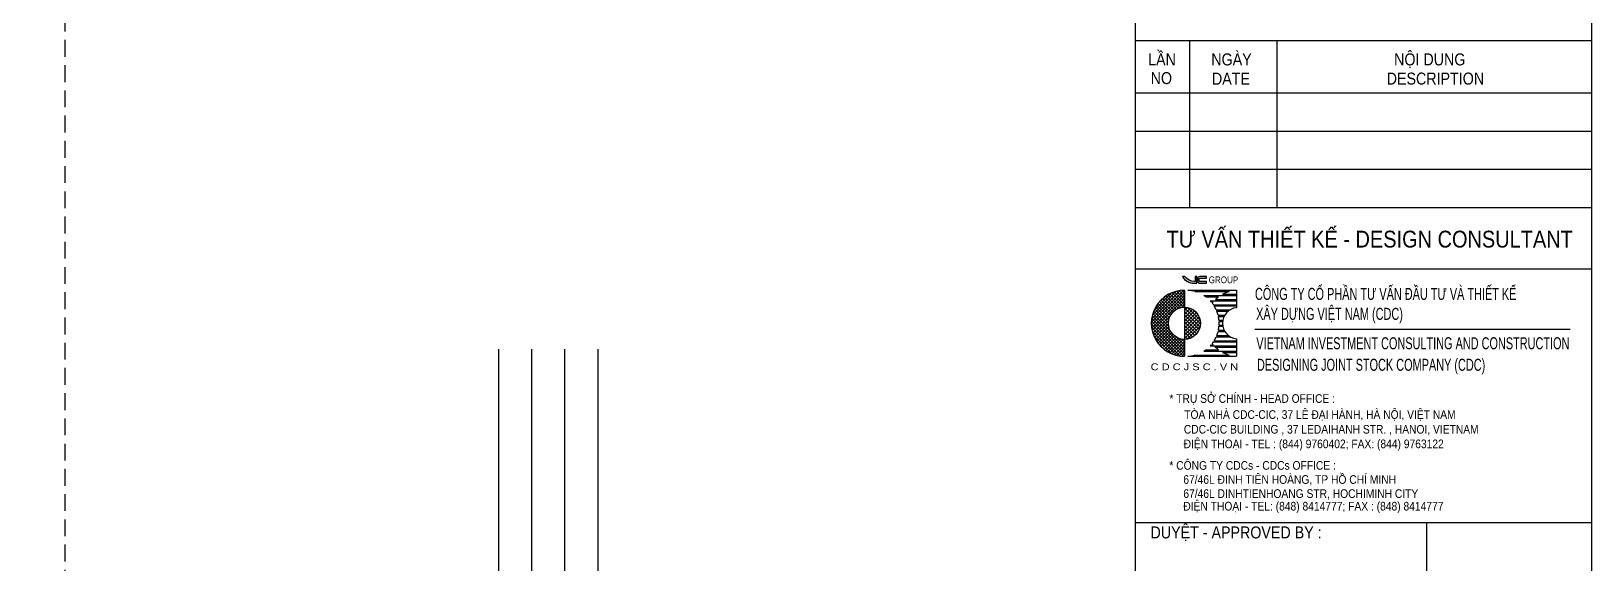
# Model space of a CAD drawing. Extents: x 71 to 2424299, y -14 to 1061502.
# Drawn here: x 1209357 to 1217481, y 492205 to 494969 of the extents above; entities that cross this region are included whole.
import ezdxf
from ezdxf.enums import TextEntityAlignment as Align

# ---------------------------------------------------------------- set-up
doc = ezdxf.new("R2010")
doc.units = 0
doc.header["$LTSCALE"] = 1000
doc.header["$MEASUREMENT"] = 0
doc.linetypes.add('HIDDEN', pattern=[0.375, 0.25, -0.125])
doc.layers.get('0').update_dxf_attribs({"linetype": 'CONTINUOUS'})
for name, color, linetype in [('CDC -TEXT KHUNG', 7, 'CONTINUOUS'), ('CDC-KHUNGTEN', 7, 'CONTINUOUS'), ('CDC.03.BORDER', 3, 'CONTINUOUS'), ('CDC.04.HIDDEN', 8, 'HIDDEN'), ('CDC.05.STEEL', 4, 'CONTINUOUS')]:
    doc.layers.add(name, color=color, linetype=linetype)
doc.styles.add('KT CDC', font='arial.ttf', dxfattribs={"width": 0.85, "height": 200})

# ---------------------------------------------------------------- blocks, each defined once
blk = doc.blocks.new('LOGOmoi')
at = {"layer": 'CDC -TEXT KHUNG'}
h = blk.add_hatch(dxfattribs=at)
h.set_pattern_fill('ANSI37', color=102, scale=2.293939, angle=360, style=0)
h.set_pattern_definition([(45, (-2844.4439, 636.61023), (-0.178426552, 0.178426553), []), (135, (-2844.4439, 636.61023), (-0.178426552, -0.178426553), [])])
edge = h.paths.add_edge_path()
edge.add_arc((0.02, 0), 1.87, 90, 270)
edge.add_line((0.02, -1.88), (0.02, -3.84))
edge.add_line((0.02, -3.84), (-0.17, -3.84))
edge.add_line((-0.17, -3.84), (-0.36, -3.83))
edge.add_line((-0.36, -3.83), (-0.55, -3.8))
edge.add_line((-0.55, -3.8), (-0.73, -3.77))
edge.add_line((-0.73, -3.77), (-0.92, -3.73))
edge.add_line((-0.92, -3.73), (-1.1, -3.68))
edge.add_line((-1.1, -3.68), (-1.28, -3.62))
edge.add_line((-1.28, -3.62), (-1.45, -3.55))
edge.add_line((-1.45, -3.55), (-1.63, -3.48))
edge.add_line((-1.63, -3.48), (-1.79, -3.39))
edge.add_line((-1.79, -3.39), (-1.96, -3.3))
edge.add_line((-1.96, -3.3), (-2.12, -3.2))
edge.add_line((-2.12, -3.2), (-2.27, -3.09))
edge.add_line((-2.27, -3.09), (-2.42, -2.97))
edge.add_line((-2.42, -2.97), (-2.56, -2.85))
edge.add_line((-2.56, -2.85), (-2.7, -2.72))
edge.add_line((-2.7, -2.72), (-2.83, -2.58))
edge.add_line((-2.83, -2.58), (-2.95, -2.44))
edge.add_line((-2.95, -2.44), (-3.07, -2.29))
edge.add_line((-3.07, -2.29), (-3.18, -2.14))
edge.add_line((-3.18, -2.14), (-3.28, -1.98))
edge.add_line((-3.28, -1.98), (-3.37, -1.81))
edge.add_line((-3.37, -1.81), (-3.46, -1.64))
edge.add_line((-3.46, -1.64), (-3.53, -1.47))
edge.add_line((-3.53, -1.47), (-3.6, -1.3))
edge.add_line((-3.6, -1.3), (-3.66, -1.12))
edge.add_line((-3.66, -1.12), (-3.71, -0.93))
edge.add_line((-3.71, -0.93), (-3.75, -0.75))
edge.add_line((-3.75, -0.75), (-3.79, -0.56))
edge.add_line((-3.79, -0.56), (-3.81, -0.38))
edge.add_line((-3.81, -0.38), (-3.82, -0.19))
edge.add_line((-3.82, -0.19), (-3.83, 0))
edge.add_line((-3.83, 0), (-3.82, 0.19))
edge.add_line((-3.82, 0.19), (-3.81, 0.38))
edge.add_line((-3.81, 0.38), (-3.79, 0.56))
edge.add_line((-3.79, 0.56), (-3.75, 0.75))
edge.add_line((-3.75, 0.75), (-3.71, 0.93))
edge.add_line((-3.71, 0.93), (-3.66, 1.12))
edge.add_line((-3.66, 1.12), (-3.6, 1.3))
edge.add_line((-3.6, 1.3), (-3.53, 1.47))
edge.add_line((-3.53, 1.47), (-3.46, 1.64))
edge.add_line((-3.46, 1.64), (-3.37, 1.81))
edge.add_line((-3.37, 1.81), (-3.28, 1.98))
edge.add_line((-3.28, 1.98), (-3.18, 2.14))
edge.add_line((-3.18, 2.14), (-3.07, 2.29))
edge.add_line((-3.07, 2.29), (-2.95, 2.44))
edge.add_line((-2.95, 2.44), (-2.83, 2.58))
edge.add_line((-2.83, 2.58), (-2.7, 2.72))
edge.add_line((-2.7, 2.72), (-2.56, 2.85))
edge.add_line((-2.56, 2.85), (-2.42, 2.97))
edge.add_line((-2.42, 2.97), (-2.27, 3.09))
edge.add_line((-2.27, 3.09), (-2.12, 3.2))
edge.add_line((-2.12, 3.2), (-1.96, 3.3))
edge.add_line((-1.96, 3.3), (-1.79, 3.39))
edge.add_line((-1.79, 3.39), (-1.63, 3.48))
edge.add_line((-1.63, 3.48), (-1.45, 3.55))
edge.add_line((-1.45, 3.55), (-1.28, 3.62))
edge.add_line((-1.28, 3.62), (-1.1, 3.68))
edge.add_line((-1.1, 3.68), (-0.92, 3.73))
edge.add_line((-0.92, 3.73), (-0.73, 3.77))
edge.add_line((-0.73, 3.77), (-0.55, 3.8))
edge.add_line((-0.55, 3.8), (-0.36, 3.83))
edge.add_line((-0.36, 3.83), (-0.17, 3.84))
edge.add_line((-0.17, 3.84), (0.02, 3.84))
edge.add_line((0.02, 3.84), (0.02, 1.87))
h = blk.add_hatch(color=1, dxfattribs=at)
h.paths.add_polyline_path([(1.46, 5.45), (1.26, 5.45), (1.26, 4.88), (1.21, 4.88, -0.237912), (0.06, 5.45), (-0.2, 5.45, 0.272847), (1.14, 4.66), (1.46, 4.66)])
h.paths.add_polyline_path([(2.59, 5.45), (1.8, 5.45, 0.414214), (1.54, 5.2), (1.54, 4.92, 0.414214), (1.8, 4.66), (2.59, 4.66), (2.59, 4.87), (1.8, 4.87, -0.414214), (1.74, 4.92), (1.74, 5.2, -0.414214), (1.8, 5.25), (2.59, 5.25)])
h = blk.add_hatch(dxfattribs=at)
h.set_pattern_fill('ANSI37', color=1, scale=2.293939, angle=360, style=0)
h.set_pattern_definition([(45, (-486.53502, -144.21504), (-0.20275745, 0.20275745), []), (135, (-486.53502, -144.21504), (-0.20275745, -0.20275745), [])])
h.paths.add_polyline_path([(0.02, 1.87), (0.02, -1.81), (0.02, -1.88, 0.414214), (1.89, 0, 0.414214)])
at = {"layer": 'CDC -TEXT KHUNG', "color": 102}
for p, q in [((0.02, 3.84), (0.02, -1.81)), ((0.42, 3.85), (6.1, 3.85)), ((1.28, 3.7), (5.24, 3.7)), ((6.1, 3.85), (6.1, 1.81)), ((2.3, 3.24), (6.1, 3.24)), ((2.51, 3.09), (4.01, 3.09)), ((3.03, 2.63), (6.1, 2.63)), ((3.16, 2.49), (3.36, 2.49)), ((3.4, 2.17), (6.1, 2.17)), ((3.49, 2.03), (6.1, 2.03)), ((3.64, 2.78), (6.1, 2.78)), ((4.47, 3.39), (6.1, 3.39)), ((3.74, 1.57), (5.37, 1.57)), ((3.8, 1.42), (5.15, 1.42)), ((3.95, 0.96), (4.75, 0.96)), ((3.98, 0.81), (4.66, 0.81)), ((4.05, 0.35), (4.51, 0.35)), ((4.06, 0.2), (4.49, 0.2)), ((0.02, -1.81), (0.02, -3.84)), ((3.74, -1.57), (5.37, -1.57)), ((3.8, -1.42), (5.15, -1.42)), ((3.95, -0.96), (4.75, -0.96)), ((3.98, -0.81), (4.66, -0.81)), ((4.05, -0.35), (4.51, -0.35)), ((4.06, -0.2), (4.49, -0.2)), ((6.1, -1.79), (6.1, -3.84)), ((2.3, -3.24), (6.1, -3.24)), ((2.51, -3.09), (4.01, -3.09)), ((3.03, -2.63), (6.1, -2.63)), ((3.16, -2.49), (3.36, -2.49)), ((3.4, -2.17), (6.1, -2.17)), ((3.49, -2.03), (6.1, -2.03)), ((3.64, -2.78), (6.1, -2.78)), ((4.47, -3.39), (6.1, -3.39)), ((0.01, -3.84), (0.02, -3.84)), ((0.42, -3.84), (6.1, -3.84)), ((1.28, -3.7), (5.24, -3.7))]:
    blk.add_line(p, q, dxfattribs=at)
at = {"layer": 'CDC -TEXT KHUNG', "color": 1}
for points in [[(1.46, 5.45), (1.26, 5.45), (1.26, 4.88), (1.21, 4.88, -0.237912), (0.06, 5.45), (-0.2, 5.45, 0.272847), (1.14, 4.66), (1.46, 4.66)], [(2.59, 5.45), (1.8, 5.45, 0.414214), (1.54, 5.2), (1.54, 4.92, 0.414214), (1.8, 4.66), (2.59, 4.66), (2.59, 4.87), (1.8, 4.87, -0.414214), (1.74, 4.92), (1.74, 5.2, -0.414214), (1.8, 5.25), (2.59, 5.25)]]:
    blk.add_lwpolyline(points, format="xyb", close=True, dxfattribs=at)
at = {"layer": 'CDC -TEXT KHUNG', "color": 102}
blk.add_circle((0.02, 0), 1.87, dxfattribs=at)
blk.add_arc((0, 0), 3.85, 89.7449, 270.2551, dxfattribs=at)
at = {"layer": 'CDC -TEXT KHUNG', "color": 112}
blk.add_ellipse((0.22, 0), major_axis=(-2.72, 2.72), ratio=1, start_param=-1.064136, end_param=-0.838054, dxfattribs=at)
at = {"layer": 'CDC -TEXT KHUNG', "color": 102}
for centre, major_axis, start_param, end_param in [((6.3, 0), (2.72, 2.72), 1.064136, 1.278853), ((0.22, 0), (-2.72, 2.72), -1.423028, -1.355019), ((0.22, 0), (2.72, 2.72), 6.199614, 6.251308), ((6.3, 0), (-2.72, 2.72), 0.083571, 0.124553), ((0.22, 0), (-2.72, 2.72), 4.527318, 4.587836), ((0.22, 0), (-2.72, 2.72), 4.346177, 4.481253), ((6.3, 0), (-2.72, 2.72), -0.147768, -0.022458), ((0.22, 0), (-2.72, 2.72), 4.178765, 4.304301), ((0.22, 0), (2.72, 2.72), 5.589142, 5.7099), ((0.22, 0), (2.72, 2.72), 5.445131, 5.550443), ((6.27, 0.01), (1.28, 1.28), 0.884906, 3.827483), ((0.22, 0), (2.72, 2.72), 4.943525, 5.078601), ((0.22, 0), (-2.72, 2.72), 3.549681, 3.675216), ((0.22, 0), (-2.72, 2.72), 3.714878, 3.835636), ((0.22, 0), (-2.72, 2.72), 2.925816, 2.993825), ((0.22, 0), (-2.72, 2.72), 3.17347, 3.225164), ((0.22, 0), (2.72, 2.72), 4.836942, 4.89746), ((6.3, 0), (-2.72, 2.72), 1.446243, 1.487225), ((6.3, 0), (-2.72, 2.72), 1.538919, 1.718564), ((6.3, 0), (2.72, 2.72), 3.433536, 3.648253), ((0.22, 0.01), (2.72, 2.72), 3.979647, 4.205729)]:
    blk.add_ellipse(centre, major_axis=major_axis, ratio=1, start_param=start_param, end_param=end_param, dxfattribs=at)
at = {"layer": 'CDC -TEXT KHUNG', "color": 1, "style": 'KT CDC', "width": 0.85}
blk.add_text('GROUP', height=0.792, dxfattribs=at).set_placement((2.85, 4.67))
at = {"layer": 'CDC -TEXT KHUNG', "color": 102, "style": 'KT CDC', "width": 1.15}
blk.add_text('C D C J S C . V N', height=0.8, dxfattribs=at).set_placement((-3.92, -5.47))
blk = doc.blocks.new('34')
at = {"color": 4, "elevation": 0}
blk.add_lwpolyline([(1087304.3, 521742.8), (1107165, 521742.8), (1107165, 536023), (1087304.3, 536023)], close=True, dxfattribs=at)
at = {"layer": 'CDC -TEXT KHUNG', "color": 6}
blk.add_line((1105410.4, 528346.5), (1107052, 528346.5), dxfattribs=at)
at = {"layer": 'CDC-KHUNGTEN', "color": 4}
blk.add_line((1104790, 521742.8), (1104790, 536023), dxfattribs=at)
at = {"layer": 'CDC-KHUNGTEN', "color": 7}
for p, q in [((1107165, 521742.8), (1107165, 536023)), ((1107165, 529846.7), (1104790, 529846.7)), ((1105071.2, 529846.7), (1105071.2, 528977.9)), ((1105525.5, 529846.7), (1105525.5, 528977.9)), ((1107165, 529573.3), (1104790, 529573.3)), ((1107165, 529374.8), (1104790, 529374.8)), ((1107165, 529176.3), (1104790, 529176.3)), ((1107165, 528977.9), (1104790, 528977.9)), ((1107165, 528659.2), (1104790, 528659.2)), ((1107165, 527339.2), (1104790, 527339.2)), ((1106304.5, 527339.2), (1106304.5, 524560.7))]:
    blk.add_line(p, q, dxfattribs=at)
at = {"xscale": 44.63473104313016, "yscale": 44.63473104313016, "zscale": 44.63473104313016}
blk.add_blockref('LOGOmoi', (1105043.4, 528377.1), dxfattribs=at)
at = {"layer": 'CDC -TEXT KHUNG', "style": 'KT CDC', "width": 0.85}
for s, height, p in [('LẦN', 62.5, (1104855.4, 529718.5)), ('NGÀY', 62.5, (1105184.2, 529718.5)), ('NỘI DUNG', 62.5, (1106136, 529718.5)), ('NO', 62.5, (1104868.5, 529621.3)), ('DATE', 62.5, (1105187.6, 529618.1)), ('DESCRIPTION', 62.5, (1106097.3, 529618.7)), ('* TRỤ SỞ CHÍNH - HEAD OFFICE :', 45, (1104965.9, 527963.4)), ('TÒA NHÀ CDC-CIC, 37 LÊ ĐẠI HÀNH, HÀ NỘI, VIỆT NAM', 45, (1105043.1, 527880.1)), ('CDC-CIC BUILDING , 37 LEDAIHANH STR. , HANOI, VIETNAM', 45, (1105041.1, 527803.4)), ('ĐIỆN THOẠI - TEL : (844) 9760402; FAX: (844) 9763122', 45, (1105040.2, 527727.5)), ('* CÔNG TY CDCs - CDCs OFFICE :', 45, (1104965.9, 527615.4)), ('67/46L ĐINH TIÊN HOÀNG, TP HỒ CHÍ MINH', 45, (1105038.5, 527542.2)), ('ĐIỆN THOẠI - TEL: (848) 8414777; FAX : (848) 8414777', 45, (1105038.5, 527403.4)), ('67/46L DINHTIENHOANG STR, HOCHIMINH CITY', 45, (1105038.5, 527468.9)), ('DUYỆT - APPROVED BY :', 62.5, (1104867.8, 527258.2))]:
    blk.add_text(s, height=height, dxfattribs=at).set_placement(p)
at = {"layer": 'CDC -TEXT KHUNG', "color": 6, "style": 'KT CDC', "width": 0.85}
blk.add_text('TƯ VẤN THIẾT KẾ - DESIGN CONSULTANT', height=87.5, dxfattribs=at).set_placement((1106009, 528771.2), align=Align.CENTER)
at = {"layer": 'CDC -TEXT KHUNG', "color": 6, "style": 'KT CDC', "width": 0.65}
for s, p in [('CÔNG TY CỔ PHẦN TƯ VẤN ÐẦU TƯ VÀ THIẾT KẾ', (1105411.6, 528498.8)), ('XÂY DỰNG VIỆT NAM (CDC)', (1105417.5, 528395.1)), ('VIETNAM INVESTMENT CONSULTING AND CONSTRUCTION ', (1105418.5, 528242)), ('DESIGNING JOINT STOCK COMPANY (CDC)', (1105421.8, 528130.1))]:
    blk.add_text(s, height=62.5, dxfattribs=at).set_placement(p)

msp = doc.modelspace()

# ---------------------------------------------------------------- linework, layer by layer
at = {"layer": 'CDC.04.HIDDEN', "ltscale": 0.35}
msp.add_line((1209531.87, 501092.5), (1209531.87, 486817.5), dxfattribs=at)
at = {"layer": 'CDC.05.STEEL', "ltscale": 0.3}
for points in [[(1211590.33, 489640.53), (1211760.33, 489640.53, 0.4142136), (1211790.33, 489670.53), (1211790.33, 493315.53)], [(1211762.83, 489640.53), (1211932.83, 489640.53, 0.4142136), (1211962.83, 489670.53), (1211962.83, 493315.53)], [(1212335.33, 489640.53), (1212165.33, 489640.53, -0.4142136), (1212135.33, 489670.53), (1212135.33, 493315.53)], [(1212507.83, 489640.53), (1212337.83, 489640.53, -0.4142136), (1212307.83, 489670.53), (1212307.83, 493315.53)]]:
    msp.add_lwpolyline(points, format="xyb", dxfattribs=at)

# ---------------------------------------------------------------- block references
at = {"layer": 'CDC.03.BORDER'}
msp.add_blockref('34', (110316.09, -34927.16), dxfattribs=at)

doc.saveas('drawing.dxf')
